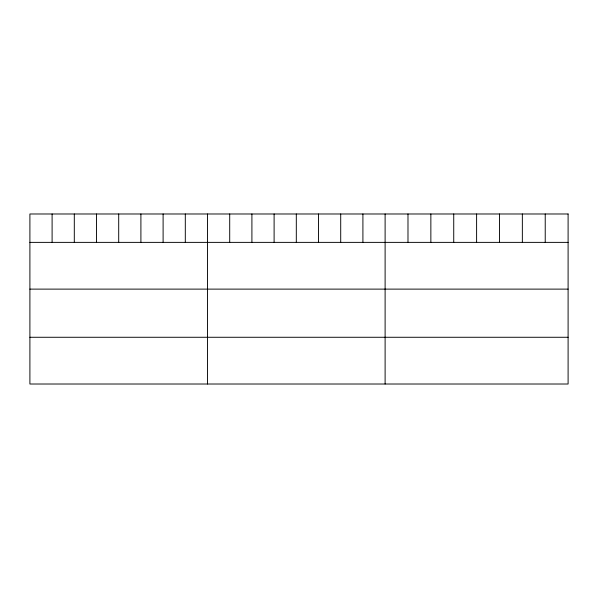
<?xml version="1.0" encoding="UTF-8"?>
<svg xmlns="http://www.w3.org/2000/svg" width="598" height="598" viewBox="0 0 598 598"><rect width="100%" height="100%" fill="white"/><g stroke="black" fill="none" stroke-linecap="round" stroke-linejoin="round"><path stroke-width="0.9" d="M29.9 242.377L568.1 242.377M29.9 289.118L568.1 289.118M29.9 337.272L568.1 337.272M545.226 213.987L545.226 242.377M522.353 213.987L522.353 242.377M499.48 213.987L499.48 242.377M476.606 213.987L476.606 242.377M453.733 213.987L453.733 242.377M430.859 213.987L430.859 242.377M407.986 213.987L407.986 242.377M385.112 213.987L385.112 384.013M362.911 213.987L362.911 242.377M340.711 213.987L340.711 242.377M318.51 213.987L318.51 242.377M296.309 213.987L296.309 242.377M274.108 213.987L274.108 242.377M251.908 213.987L251.908 242.377M229.707 213.987L229.707 242.377M207.506 213.987L207.506 384.013M185.305 213.987L185.305 242.377M163.105 213.987L163.105 242.377M140.904 213.987L140.904 242.377M118.703 213.987L118.703 242.377M96.502 213.987L96.502 242.377M74.302 213.987L74.302 242.377M52.101 213.987L52.101 242.377M568.1 213.987L29.9 213.987L29.9 384.013L568.1 384.013L568.1 213.987"/></g></svg>
